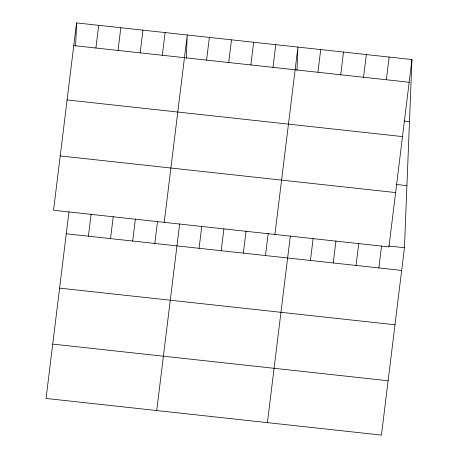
<?xml version="1.0" encoding="UTF-8"?>
<svg xmlns="http://www.w3.org/2000/svg" width="458" height="458" viewBox="0 0 458 458"><rect width="100%" height="100%" fill="white"/><g stroke="black" fill="none" stroke-linecap="round" stroke-linejoin="round"><path stroke-width="0.69" d="M75.633 46.103L76.555 22.9L411.948 59.551L404.448 247.738L381.445 435.1L46.052 398.449L68.969 211.796M186.309 58.195L187.236 34.997L164.227 222.359M296.99 70.292L297.918 47.088L274.909 234.456M76.555 22.9L53.552 210.262L388.945 246.914L411.948 59.551M95.905 48.016L98.693 25.322M88.405 236.202L91.108 214.212M118.044 50.432L120.826 27.738M110.544 238.618L113.241 216.634M140.177 52.853L142.965 30.159M132.677 241.04L135.379 219.05M162.315 55.269L165.098 32.575M154.815 243.456L157.512 221.472M156.733 410.545L179.651 223.888M206.587 60.107L209.369 37.413M199.087 248.293L201.783 226.309M228.719 62.528L231.508 39.835M221.22 250.715L223.922 228.725M250.858 64.944L253.646 42.251M243.358 253.131L246.055 231.147M272.991 67.366L275.779 44.672M265.491 255.553L268.193 233.563M267.409 422.637L290.326 235.984M317.938 72.272L320.72 49.578M310.438 260.459L313.135 238.475M340.741 74.769L343.529 52.075M333.241 262.955L335.943 240.965M363.549 77.259L366.337 54.565M356.049 265.445L358.751 243.461M386.357 79.749L389.14 57.055M378.858 267.936L381.554 245.952M73.767 45.594L409.16 82.245M403.945 121.044L409.475 121.651M67.097 99.936L402.49 136.587M396.559 184.5L406.927 185.633M60.221 155.926L395.615 192.572M388.556 245.998L404.448 247.738M66.273 233.78L401.666 270.432M59.597 288.122L394.991 324.774M52.722 344.113L388.115 380.758"/></g></svg>
